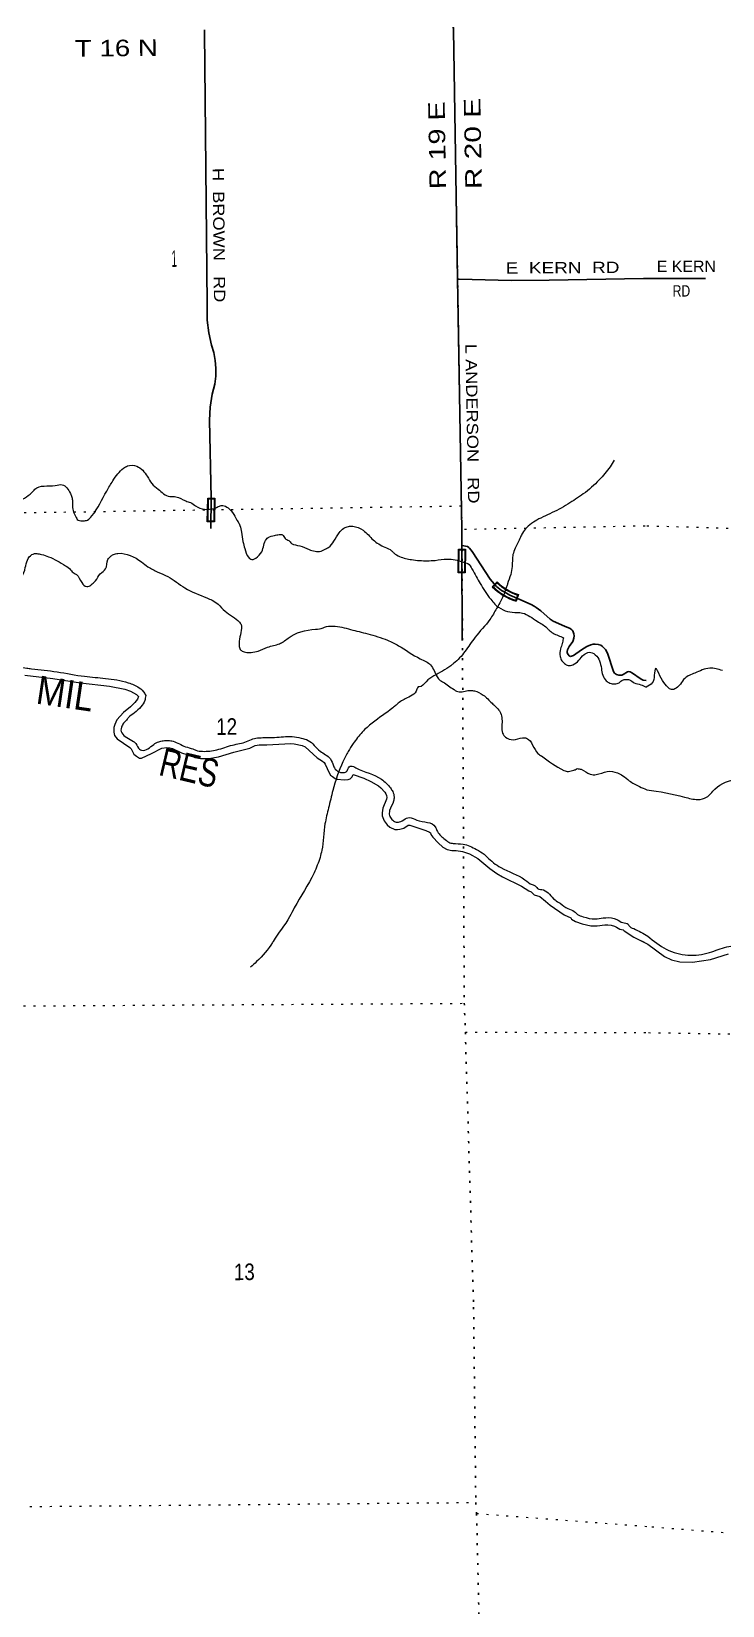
# Model space of a CAD drawing. Header units: feet. Extents: x -6 to 252658, y -374658 to -170635.
# Drawn here: x 150419 to 157732, y -231728 to -215061 of the extents above; entities that cross this region are included whole.
import ezdxf

# ---------------------------------------------------------------- set-up
doc = ezdxf.new("R2010")
doc.units = ezdxf.units.FT
doc.header["$LTSCALE"] = 70
doc.linetypes.add('DOT_DASHED', pattern=[7.7, 5, -1.2, 0.3, -1.2])
doc.linetypes.add('DOTTED', pattern=[1.5, 0.3, -1.2])
for name, color, linetype, lineweight in [('29', 7, 'Continuous', 25), ('30', 7, 'Continuous', 13), ('31', 7, 'Continuous', 13), ('39', 7, 'Continuous', 13), ('44', 7, 'DOT_DASHED', 13), ('6', 7, 'DOTTED', 25), ('7', 7, 'DOTTED', 13)]:
    doc.layers.add(name, color=color, linetype=linetype, lineweight=lineweight)

msp = doc.modelspace()

# ---------------------------------------------------------------- linework, layer by layer
at = {"layer": '29'}
for p, q in [((156894.3, -217676.99), (157551.19, -217676.95)), ((154973.75, -220334.95), (154973.13, -220541.19)), ((154973.13, -220541.19), (154976.62, -221510.4))]:
    msp.add_line(p, q, dxfattribs=at)
for points in [[(152251.16, -215042.85), (152251.35, -215062.65), (152279.05, -217953.19)], [(154882.94, -215016.33), (154883.41, -215044.11), (154928.49, -217684.29), (154973.75, -220334.95)], [(154928.49, -217684.29), (154944.37, -217684.7), (155496.03, -217699.05), (155896.16, -217694.63), (156894.3, -217676.99)], [(152325.25, -218382.3), (152295.44, -218251.39), (152279.47, -218118.08), (152277.52, -217983.83), (152279.05, -217953.19)], [(152357.25, -218795.8), (152368.2, -218711.85), (152370.31, -218627.23), (152363.57, -218542.84), (152348.04, -218459.62), (152325.25, -218382.3)], [(152304.14, -219175.89), (152310.32, -219038.24), (152330.86, -218902), (152357.25, -218795.8)], [(152304.14, -219175.89), (152319.42, -220001.64), (152317.26, -220322.69)], [(154974.6, -220504.26), (155033.49, -220515.6), (155045.91, -220522.86), (155055.23, -220532.19), (155083.18, -220565.32), (155273.64, -220859.49), (155314.01, -220909.23), (155340.92, -220937.2), (155393.71, -220978.63), (155444.43, -221009.71), (155482.73, -221028.35), (155588.32, -221074.95), (155708.39, -221128.81), (155738.42, -221145.39), (155760.16, -221158.86), (155807.76, -221195.1), (155909.22, -221282.12), (155940.26, -221302.83), (156060.33, -221356.69), (156118.3, -221381.55), (156135.91, -221395.03), (156147.3, -221407.46), (156159.71, -221439.56), (156161.79, -221461.32), (156157.65, -221486.18), (156151.44, -221511.04), (156147.28, -221518.28), (156110.02, -221572.14), (156092.44, -221607.38), (156089.33, -221624.99), (156089.32, -221638.44), (156097.61, -221656.06), (156110.02, -221671.58), (156121.42, -221677.81), (156132.81, -221676.78), (156155.57, -221667.44), (156238.38, -221609.43), (156296.34, -221572.14), (156339.84, -221553.51), (156362.61, -221547.3), (156383.29, -221547.28), (156416.44, -221551.44), (156443.35, -221559.73), (156461.96, -221572.14), (156477.51, -221585.63), (156494.07, -221604.27), (156515.79, -221642.58), (156577.9, -221837.32), (156588.27, -221854.94), (156611.02, -221870.46), (156633.82, -221875.66), (156664.85, -221874.61), (156681.44, -221869.44), (156726.95, -221841.46), (156739.4, -221838.37), (156753.89, -221840.44), (156780.78, -221853.89), (156859.45, -221911.9), (156877.08, -221923.31), (156892.57, -221928.47), (156923.57, -221933.63)]]:
    msp.add_lwpolyline(points, dxfattribs=at)
at = {"layer": '31'}
for p, q in [((152358.54, -220002.59), (152354.55, -220252.56)), ((152354.55, -220252.56), (152279.56, -220251.37)), ((155011.6, -220542.47), (155009.22, -220792.46)), ((155009.22, -220792.46), (154934.22, -220791.74)), ((155294.53, -220941.35), (155347.73, -220888.49)), ((155306.38, -220940.84), (155347.67, -220899.81)), ((155562.37, -221027.79), (155543.17, -221083.01)), ((155572.37, -221023.39), (155548.42, -221092.27))]:
    msp.add_line(p, q, dxfattribs=at)
for points in [[(152279.56, -220251.37), (152283.55, -220001.4), (152358.54, -220002.59)], [(154934.22, -220791.74), (154936.6, -220541.75), (155011.6, -220542.47)]]:
    msp.add_lwpolyline(points, dxfattribs=at)
for points in [[(152287.68, -220243.5), (152291.41, -220009.52), (152350.41, -220010.45), (152346.68, -220244.43)], [(154942.29, -220783.82), (154944.51, -220549.82), (155003.52, -220550.38), (155001.3, -220784.38)]]:
    msp.add_lwpolyline(points, close=True, dxfattribs=at)
for centre, radius, start, end in [((155714.65, -220529.11), 587.84, 224.48991, 253.57544), ((155714.65, -220529.11), 579.84, 225.2419, 252.79779), ((155713.91, -220529.49), 520.84, 225.31781, 253.08434), ((155713.91, -220529.49), 512.84, 224.48986, 253.97467)]:
    msp.add_arc(centre, radius, start, end, dxfattribs=at)
at = {"layer": '39'}
for points in [[(149981.46, -220568.32), (149997.23, -220535.95), (150085.55, -220514.9), (150113.54, -220496.5), (150127.4, -220474.21), (150148.64, -220387.43), (150143.4, -220268.72), (150186.27, -220131.39), (150247.94, -220062.31), (150279.91, -220039.84), (150439.73, -219925.46), (150455.64, -219907.18), (150668.55, -219868.74), (150744.93, -219859.89), (150830.38, -219951.6), (150846.89, -219991.69), (150851.35, -220033.92), (150851.88, -220086.25), (150891.37, -220208.63), (150903.63, -220226.62), (150954.1, -220242.2), (150968.18, -220242.06), (151010.35, -220233.57), (151058.21, -220190.8), (151214.49, -219927.49), (151279.78, -219818.12), (151393.11, -219684.09), (151433.12, -219661.53), (151531.76, -219664.53), (151643.51, -219770.06), (151692.61, -219848.06), (151757.59, -219905.76), (151883.17, -219984.98), (151947.57, -219986.33), (152050.67, -220031.56), (152101.15, -220049.15), (152155.85, -220084.82), (152250.79, -220120.07), (152357.84, -220112.48)], [(156584.71, -219599.95), (156541.14, -219668.84), (156425.84, -219808.96), (156258.3, -219957.74), (156094.34, -220064.24), (156002.32, -220119.62), (155808.02, -220212.4), (155660.1, -220312.68), (155614.41, -220371.53), (155592.73, -220416.03), (155537.59, -220533.32), (155514.12, -220599.97), (155508.62, -220652.32), (155505.35, -220724.76), (155490.12, -220809.4), (155456.95, -220910.34), (155453.07, -220924.47), (155439.63, -220959.94)], [(152357.84, -220112.48), (152407.41, -220086.24), (152443.56, -220079.82), (152500.17, -220105.4), (152604.31, -220253.29), (152624.82, -220291.32), (152639.65, -220363.63), (152656.75, -220462.09), (152675.63, -220536.38), (152714.8, -220628.57), (152749.24, -220650.35), (152763.32, -220650.21), (152793.36, -220635.81), (152855.07, -220570.75), (152906.01, -220435.35), (152923.95, -220419.06), (152990.13, -220396.23), (153040.35, -220387.66), (153074.59, -220391.33), (153103.15, -220429.28), (153141.61, -220451.03), (153172.1, -220480.91), (153256.88, -220506.2), (153355.88, -220545.43), (153482.83, -220562.23), (153540.91, -220535.46), (153562.92, -220523.16), (153618.6, -220458.16), (153674.03, -220369.02), (153725.85, -220320.17), (153771.95, -220301.58), (153818.21, -220299.08), (153929.32, -220342.22), (154035, -220443.78), (154158.55, -220521.01), (154229.36, -220558.52), (154253.75, -220582.43), (154314.51, -220620.04), (154441.62, -220652.95), (154526.23, -220662.13), (154689.21, -220660.44), (154819.88, -220647.01), (154837.98, -220646.83), (155010.3, -220685.26)], [(145509.32, -220296.61), (145534.37, -220384.92), (145531.21, -220469.5), (145500.28, -220592.61), (145498.94, -220659.05), (145495.39, -220705.39), (145472.36, -220814.33), (145483.27, -220896.75), (145552.25, -220952.4), (145628.71, -220951.6), (145692.73, -220914.71), (145716.51, -220878.23), (145777.48, -220740.71), (145825.03, -220667.75), (145880.85, -220616.85), (146002.19, -220478.71), (146058.12, -220437.87), (146108.21, -220417.22), (146132.32, -220412.95), (146247.13, -220423.84), (146491.56, -220515.91), (146871.03, -220628.73), (146984.21, -220675.87), (147051.18, -220731.54), (147115.88, -220761.07), (147180.43, -220776.5), (147210.94, -220808.39), (147283.89, -220857.96), (147315.04, -220952.25), (147310.1, -221058.99), (147292.57, -221115.53), (147227.69, -221265.16), (147229.03, -221395.99), (147243.49, -221432.08), (147263.81, -221452), (147278.16, -221478.02), (147316.83, -221519.89), (147345.06, -221525.63), (147428.66, -221436.2), (147480.09, -221349.11), (147532.05, -221314.35), (147637.03, -221347.48), (147834.69, -221391.73), (147839.48, -221466.16), (147849.97, -221508.32), (147896.93, -221574.27), (147930.01, -221660.48), (147964.79, -221716.48), (147987.13, -221736.38), (148066.18, -221791.93), (148114.47, -221791.43), (148144.47, -221773), (148145.78, -221704.54), (148168.81, -221595.6), (148202.81, -221377.85), (148218.53, -221341.45), (148256.54, -221318.92), (148383.3, -221317.6), (148476.02, -221332.75), (148498.28, -221344.59), (148649.74, -221397.38), (148712.69, -221453.09), (148771.39, -221486.7), (148816.73, -221590.9), (148820.88, -221602.94), (148835.7, -221675.25), (148832.36, -221741.72), (148852.69, -221761.63), (148909.13, -221771.11), (148953.19, -221750.53), (149017.14, -221707.59), (149082.16, -221572.05), (149106.14, -221555.7), (149154.31, -221543.12), (149228.74, -221540.34), (149272.88, -221527.8), (149325.24, -221531.28), (149379.95, -221568.96), (149465.29, -221648.6), (149489.6, -221664.45), (149518.14, -221700.39), (149574.87, -221738.05), (149636.05, -221817.93), (149648.89, -221892.28), (149667.86, -221976.63), (149729.67, -222116.9), (149760.08, -222138.72), (149796.4, -222148.41), (149840.44, -222125.81), (149934.29, -222054.39), (150019.69, -221944.8), (150087.22, -221857.54), (150121.14, -221829.01), (150197.23, -221791.99), (150281.73, -221791.11), (150368.38, -221802.29), (150418.74, -221807.81)], [(149748.44, -221001.51), (149772.59, -221198.53), (149797.6, -221282.82), (149811.91, -221304.81), (149844.25, -221318.57), (149866.38, -221318.34), (149918.64, -221311.76), (149954.46, -221273.14), (149968.11, -221230.73), (149994.05, -221208.32), (150011.39, -221133.66), (150013.97, -220992.72), (150031.82, -220966.37), (150063.76, -220941.88), (150155.87, -220896.64), (150266.33, -220875.37), (150314.22, -220836.62), (150353.46, -220737.58), (150422.48, -220599.98), (150450.55, -220589.63), (150498.88, -220593.15), (150525.1, -220598.92), (150599.79, -220622.3), (150777.85, -220717.08), (150832.63, -220760.8), (150848.95, -220782.77), (150893.5, -220810.49), (150950.73, -220896.46), (151003.48, -220938.18), (151027.58, -220933.91), (151061.54, -220909.4), (151095.42, -220876.84), (151146.97, -220801.83), (151202.79, -220750.92), (151227.92, -220650.01), (151253.77, -220619.55), (151285.76, -220599.09), (151307.81, -220590.81), (151333.92, -220586.51), (151582.36, -220676.54), (151651.31, -220728.16), (151756.53, -220785.44), (151861.66, -220832.67), (152041.97, -220951.58), (152274.47, -221057.87), (152331.08, -221083.45), (152393.89, -221125.07), (152467.09, -221198.79), (152621.22, -221315.96), (152641.71, -221351.98), (152641.98, -221378.15), (152615.71, -221563.62), (152628.19, -221603.75), (152658.6, -221625.57), (152682.83, -221633.37), (152743.21, -221634.76), (152817.53, -221621.91), (152917.73, -221580.62), (153044.12, -221543.07), (153084.16, -221522.53), (153134.07, -221483.76), (153424.9, -221390.17), (153505.24, -221375.24), (153519.26, -221369.06), (153609.68, -221356.04), (153795.18, -221392.37), (153976.77, -221438.8), (154186.75, -221507.08), (154304.05, -221564.24), (154532.86, -221702.77), (154642.19, -221768.07), (154711.9, -221894.16), (154744.48, -221932.07), (154774.85, -221949.88), (154890.37, -222029.2), (154944.94, -222052.79), (155007.23, -222044.09), (155067.53, -222037.43), (155105.82, -222043.07), (155198.83, -222086.39), (155292.3, -222173.99), (155310.59, -222191.92), (155365.5, -222247.71), (155381.88, -222275.73), (155397.39, -222414.46), (155404.21, -222490.88), (155434.82, -222532.84), (155515.59, -222560.18), (155615.99, -222539.01), (155658.31, -222544.61), (155778.69, -222706.42), (155815.18, -222732.21), (156054.19, -222884.73), (156100.59, -222896.33), (156158.8, -222881.63), (156174.85, -222877.44), (156192.84, -222865.18)], [(155010.16, -220685.22), (155037.7, -220695.08), (155080.53, -220751), (155166.64, -220907.12), (155279.02, -221073.03), (155321.79, -221122.91), (155408.95, -221184.41), (155505.8, -221209.58), (155614.55, -221218.52), (155770.39, -221305.47), (155871.72, -221374.88), (155892.06, -221396.81), (155938.69, -221430.55), (156047.86, -221479.74)], [(155439.63, -220959.94), (155404.08, -221053.75), (155340.87, -221169.13), (155269.62, -221286.61), (155112.55, -221475.48), (155005.41, -221625.56), (154885.96, -221753.66), (154856, -221776.13), (154677.97, -221884.81), (154594.06, -221946.13), (154520.15, -222001.3), (154510.09, -222001.42), (154498.24, -222023.68), (154374.5, -222125.68), (154276.56, -222193.2), (154242.64, -222221.75), (154024.9, -222383.18), (153919.2, -222478.95), (153823.84, -222600.73), (153770.35, -222683.81), (153715.12, -222793.06), (153607.55, -223095.99), (153563.18, -223281.53), (153524.65, -223448.9), (153491.34, -223730.85), (153471.98, -223805.48), (153409.29, -223971.13), (153199.75, -224341.62), (153150.39, -224434.71), (152975.96, -224696.19), (152970.03, -224706.31), (152801.03, -224909.4), (152737.23, -224968.47)], [(156047.86, -221479.74), (156038.32, -221530.16), (156036.41, -221540.25), (156016.88, -221598.83), (156013.66, -221677.36), (156030.23, -221723.49), (156060.72, -221753.37), (156076.94, -221765.28), (156123.3, -221772.85), (156149.4, -221766.54), (156267.02, -221658.64), (156319.09, -221633.94), (156385.76, -221659.42), (156449.64, -221805.7), (156464.46, -221878.02), (156501.28, -221936.01), (156539.75, -221959.77), (156592.17, -221969.29), (156604.22, -221967.15), (156646.31, -221950.61), (156666.25, -221932.29), (156700.35, -221921.87), (156746.67, -221925.42), (156797.32, -221959.11), (156866.23, -221977.17), (156923.57, -222004.21)], [(150418.74, -221807.81), (150688.74, -221841.24), (150981.01, -221888.54), (151202.58, -221910.4), (151442.52, -221956.22), (151557.76, -222009.38), (151616.73, -222069.16), (151627.04, -222093.21), (151623.28, -222119.42), (151617.52, -222145.64), (151575.92, -222210.49), (151510.18, -222275.59), (151442.3, -222328.63), (151432.37, -222340.81), (151392.56, -222383.49), (151370.88, -222428), (151365.15, -222458.26), (151373.49, -222486.35), (151497.17, -222577.67), (151523.58, -222601.55), (151562.43, -222661.54), (151584.66, -222671.37), (151712.82, -222609.65), (151764.85, -222580.93), (151813.03, -222570.37), (151867.34, -222567.79), (151917.72, -222575.32), (152049.13, -222634.35), (152125.84, -222657.71), (152158.17, -222671.47), (152228.72, -222682.81), (152381.5, -222667.14), (152545.99, -222617.12), (152694.52, -222579.35), (152762.64, -222550.46), (152826.93, -222539.73), (152991.9, -222536.01), (153176.93, -222526.04), (153271.68, -222543.18), (153348.39, -222566.54), (153411.32, -222620.24), (153472.3, -222679.99), (153581.82, -222763.4), (153614.76, -222835.53), (153625.05, -222857.57), (153671.78, -222901.37), (153710.07, -222907.01), (153750.25, -222900.55), (153781.89, -222845.88), (153799.93, -222839.65), (153852.43, -222857.22), (154123.33, -222979.22), (154216.84, -223070.85), (154241.37, -223108.84), (154256.06, -223167.06), (154250.45, -223209.39), (154209.21, -223308.46), (154207.75, -223362.82), (154211.88, -223372.85), (154242.47, -223412.79), (154276.88, -223432.56), (154327.12, -223426), (154389.15, -223391.14), (154417.26, -223384.81), (154496, -223410.16), (154691.93, -223482.61), (154708.42, -223520.69), (154783.75, -223606.46), (154836.48, -223646.18), (154880.87, -223657.79), (154985.58, -223664.76), (155127.03, -223721.67), (155208.05, -223773.17), (155238.52, -223801.04), (155384.56, -223914.26), (155641.46, -224044.46), (155716.42, -224094), (155740.65, -224101.81), (155775.19, -224133.66), (155835.73, -224151.14), (155959.56, -224256.55), (156014.26, -224292.22), (156095.32, -224347.74), (156162.03, -224377.24), (156196.57, -224409.09), (156257.2, -224434.63), (156386.22, -224457.45), (156468.61, -224446.53), (156496.76, -224444.23), (156613.67, -224463.15), (156676.39, -224496.72), (156732.9, -224512.24), (156741.09, -224526.24), (156791.74, -224559.94), (156940.82, -224639.44)], [(157731.66, -221826.72), (157596.5, -221802.16), (157438.11, -221854.39), (157332.1, -221910.02), (157286.53, -221970.97), (157190.6, -222028.49), (157125.52, -221972.89), (157070.1, -221882.94), (157022.87, -221804.98), (157009.65, -221877.62), (156988.47, -221958.42), (156923.57, -222004.21)], [(156192.84, -222865.18), (156235.18, -222872.79), (156332.31, -222926.13), (156394.73, -222929.51), (156511.1, -222896.1), (156619.92, -222911.08), (156676.57, -222940.68), (156745.54, -222994.32), (156852.87, -223055.55), (156930.58, -223089.45)], [(156930.58, -223089.45), (157331.02, -223166.48), (157472.24, -223192.98), (157562.54, -223169.76), (157652.07, -223082.11), (158183.41, -222908.64), (158347.74, -222848.29), (158505.23, -222888.7), (159384.58, -223202.38), (159447.64, -223258.01), (159469.04, -223364.47), (159488.72, -223495.12), (159603.97, -223538.04), (159724.89, -223550.69), (159808.68, -223656.41), (159828.41, -223791.08), (159927.68, -223844.26), (160094.34, -223810.06), (160335.49, -223776.98), (160542.26, -223899.35), (160631.09, -224089.58), (160760.12, -224229.61)], [(156940.82, -224639.44), (157136.93, -224777.62), (157365.15, -224841.34), (157594.27, -224812.43), (157776.74, -224753.87), (158132.82, -224737.54), (158374.76, -224770.9), (158615.39, -224862.67), (158734.28, -224873.33), (158876.57, -224821.29), (159045.17, -224781.02), (159144.51, -224840.24), (159267.17, -224997.85), (159473.97, -225122.24), (159666.41, -225224.64), (159822.83, -225343.59), (159909.43, -225515.72), (159993.56, -225649.63), (160131.26, -225718.46), (160296.99, -225774.87), (160422.97, -225874.05), (160483.43, -226048.5), (160556.75, -226120.12), (160697.49, -226106.35), (160860.09, -226070.18), (161187.92, -226215.28), (161294.11, -226342.87), (161366.21, -226480.95), (161435.22, -226528.45), (161539.51, -226497), (161630.41, -226524.11), (162061.15, -226859.26), (162201.75, -227002.55), (162273.64, -227122.51), (162382.75, -227157.45), (162549.12, -227099.09), (162760.59, -227108.65), (162986.96, -227186.49), (163068.62, -227282.16), (163044.24, -227431.45), (162952.65, -227515.1), (162925.55, -227606.04), (162991.04, -227695.86), (163109.78, -227694.45), (163302.44, -227645.84), (163564.89, -227711.17), (163935.93, -227767.14), (164250.8, -227839.9), (164486.64, -227867.29), (164620.67, -227966.37), (164789.76, -228135.5), (164930.58, -228296.92), (164935.96, -228409.61), (164903.74, -228499.92)]]:
    msp.add_spline(points, degree=3, dxfattribs=at)
at = {"layer": '44'}
for p, q in [((153823.77, -222927.57), (153823.94, -222927.04)), ((156873.66, -224688.62), (156941.82, -224723.6))]:
    msp.add_line(p, q, dxfattribs=at)
for points in [[(150347.08, -221875.32), (150643.49, -221910.99), (150937.47, -221957.86), (151243.68, -221991.81), (151406.84, -222025.08), (151466.07, -222046.33), (151529.06, -222082.36), (151550.13, -222102.98), (151541.31, -222130.28), (151513.76, -222166.9), (151467.68, -222212.8), (151391.17, -222272.99), (151323.55, -222349.42), (151301.24, -222398.16), (151291.44, -222431.92), (151288.54, -222481.12), (151298.59, -222516.84), (151327.04, -222550.81), (151458.24, -222643.33), (151472.42, -222658.01), (151503.47, -222712.86), (151529.32, -222735.79), (151563.3, -222754.85), (151583.7, -222754.77), (151689.74, -222706.29), (151797.33, -222649.62), (151849.66, -222643.04), (151883.67, -222644.9), (151909.63, -222652.61), (152006.59, -222698.53), (152110.01, -222732.23), (152147.72, -222747.33), (152208.03, -222757.67), (152293.97, -222757.02), (152398.02, -222740.57), (152561.33, -222690.72), (152727.77, -222647.56), (152786.13, -222622.31), (152828.9, -222614.86), (152910.12, -222612.73)], [(152910.12, -222612.73), (153163.66, -222601.48), (153197.97, -222603.55), (153283.64, -222622.61), (153316.34, -222636.77), (153440.74, -222750.45), (153499.55, -222785.96), (153515.1, -222801.5), (153525.39, -222819.87), (153567.3, -222910.27), (153583.99, -222933.49), (153602.6, -222950.91), (153633.09, -222969.99), (153655.13, -222978.34), (153728.88, -222983.47), (153769.53, -222981.04), (153791.82, -222972.37), (153812.41, -222953.72), (153823.94, -222927.04), (153934.24, -222968.66), (154010.07, -223003.67), (154092.25, -223049.9), (154116.56, -223070.54), (154156.65, -223116.43), (154169.11, -223134.16), (154176.09, -223150.4), (154179.83, -223171.76), (154177.39, -223189.75), (154136.49, -223285.91), (154128.56, -223333.59), (154130.21, -223365.27), (154150.2, -223417.17), (154183.2, -223461.39), (154212.02, -223487.07), (154262.53, -223510.44), (154292.07, -223511.97), (154318.54, -223507.6), (154359.1, -223495.3), (154405.17, -223463.95), (154424.04, -223465.78), (154591.02, -223521.82), (154632.32, -223540.08), (154639.67, -223546.34), (154646.06, -223563.63), (154667.61, -223590.86), (154721.07, -223650.66), (154771.76, -223695.86), (154819.45, -223721.52), (154866, -223731.72), (154913.97, -223734.51), (154981.77, -223742.13), (155053.15, -223768.72), (155142.74, -223818.38), (155270.8, -223924.75), (155342.69, -223976.88), (155402.35, -224011.72), (155604.89, -224110.08), (155681.69, -224161.08), (155705.78, -224170.44), (155738.25, -224201.28), (155799.23, -224218.59), (155857.82, -224269.31), (155908.88, -224312.86), (156057.09, -224412.49), (156125.37, -224444.3), (156135.23, -224460.02), (156174.88, -224483.7), (156247.35, -224510.36), (156338.57, -224531.83), (156403.89, -224531.37), (156484.97, -224520.32), (156519.08, -224520.08), (156552.04, -224524.87), (156588.51, -224534.92), (156611.28, -224545.45), (156646.25, -224565.81), (156679.77, -224574.61), (156691.44, -224583.69), (156794.13, -224649.22), (156941.82, -224723.6)], [(156941.82, -224723.6), (157118.88, -224856.4), (157193.36, -224892.01), (157280.8, -224911.97), (157415.74, -224916.34), (157603.07, -224887.74), (157793.75, -224827.7)]]:
    msp.add_lwpolyline(points, dxfattribs=at)
at = {"layer": '6'}
for p, q in [((154883.13, -215019.62), (154969.1, -220078.4)), ((154969.2, -220087.4), (154973.75, -220334.95)), ((154998.92, -225351.03), (155010.1, -225656.89)), ((155010.1, -225656.89), (155097.37, -228568.74))]:
    msp.add_line(p, q, dxfattribs=at)
for points in [[(154973.75, -220334.95), (154974.78, -220541.19), (154998.92, -225351.03)], [(155097.37, -228568.74), (155120.38, -230635.89), (155129.05, -230752.58), (155249.12, -235918.89), (155249.82, -236049.72), (155401.84, -241032.86), (155401.92, -241187.67), (155496.91, -246553.4), (155613.25, -252150.48), (155607.19, -252661.6), (155722.8, -257606.7), (155722.2, -258011.11), (155777.81, -262878.24), (155776.7, -263326.75), (155820.04, -268157.72), (155816.21, -268473.4), (155845.69, -272209.85)]]:
    msp.add_lwpolyline(points, dxfattribs=at)
at = {"layer": '7'}
for p, q in [((156911.8, -220297.66), (154973.75, -220334.95)), ((155010.1, -225656.89), (156946.67, -225661.06)), ((156949.8, -225661.49), (159596, -225702.52)), ((155129.05, -230752.58), (156985.2, -230893.71))]:
    msp.add_line(p, q, dxfattribs=at)
for points in [[(154969.2, -220087.4), (152358.2, -220127.63), (149665.79, -220169.11)], [(166011.13, -220330.65), (160730.36, -220413.79), (156911.87, -220296.8)], [(133866.97, -225663.19), (139090.04, -225574.84), (144389.65, -225493.76), (149705.06, -225382.31), (154998.92, -225351.03)], [(148753.78, -230707.15), (149772.53, -230685.05), (155120.38, -230635.89)], [(156985.2, -230893.71), (160940, -231209.05), (166147, -231268.05), (168740.63, -231209.15)]]:
    msp.add_lwpolyline(points, dxfattribs=at)

# ---------------------------------------------------------------- texts
at = {"layer": '30'}
for s, rotation, width, p in [('H  BROWN   RD', 270.549, 1.2, (152336.06, -216506.46)), ('E  KERN  RD', 0.333, 1.25, (155437.91, -217624.68)), ('E KERN', 0.003, 1.05, (157035.7, -217606.97)), ('RD', 0.003, 0.8, (157204.41, -217866.97)), ('L ANDERSON   RD', 270.978, 1.2, (155010.2, -218369.36))]:
    msp.add_text(s, height=120, rotation=rotation, dxfattribs=dict(at, width=width)).set_placement(p)
at = {"layer": '44'}
for s, rotation, width, p in [('MIL', 351.636, 0.9, (150456.69, -222175.54)), ('RES', 346.637, 0.75, (151753.83, -222931.66))]:
    msp.add_text(s, height=300, rotation=rotation, dxfattribs=dict(at, width=width)).set_placement(p)
at = {"layer": '6'}
for s, rotation, width, p in [('T 16 N', 0.528, 1.25, (150878.51, -215327.18)), ('R 19 E', 90.974, 1.3, (154806.74, -216729.33)), ('R 20 E', 90.974, 1.35, (155184.92, -216728.31))]:
    msp.add_text(s, height=175, rotation=rotation, dxfattribs=dict(at, width=width)).set_placement(p)
at = {"layer": '7'}
for s, width, p in [('1', 0.45, (151900.91, -217553.09)), ('12', 0.85, (152374.11, -222509.32)), ('13', 0.85, (152561.21, -228283.15))]:
    msp.add_text(s, height=175, rotation=0.594, dxfattribs=dict(at, width=width)).set_placement(p)

doc.saveas('drawing.dxf')
